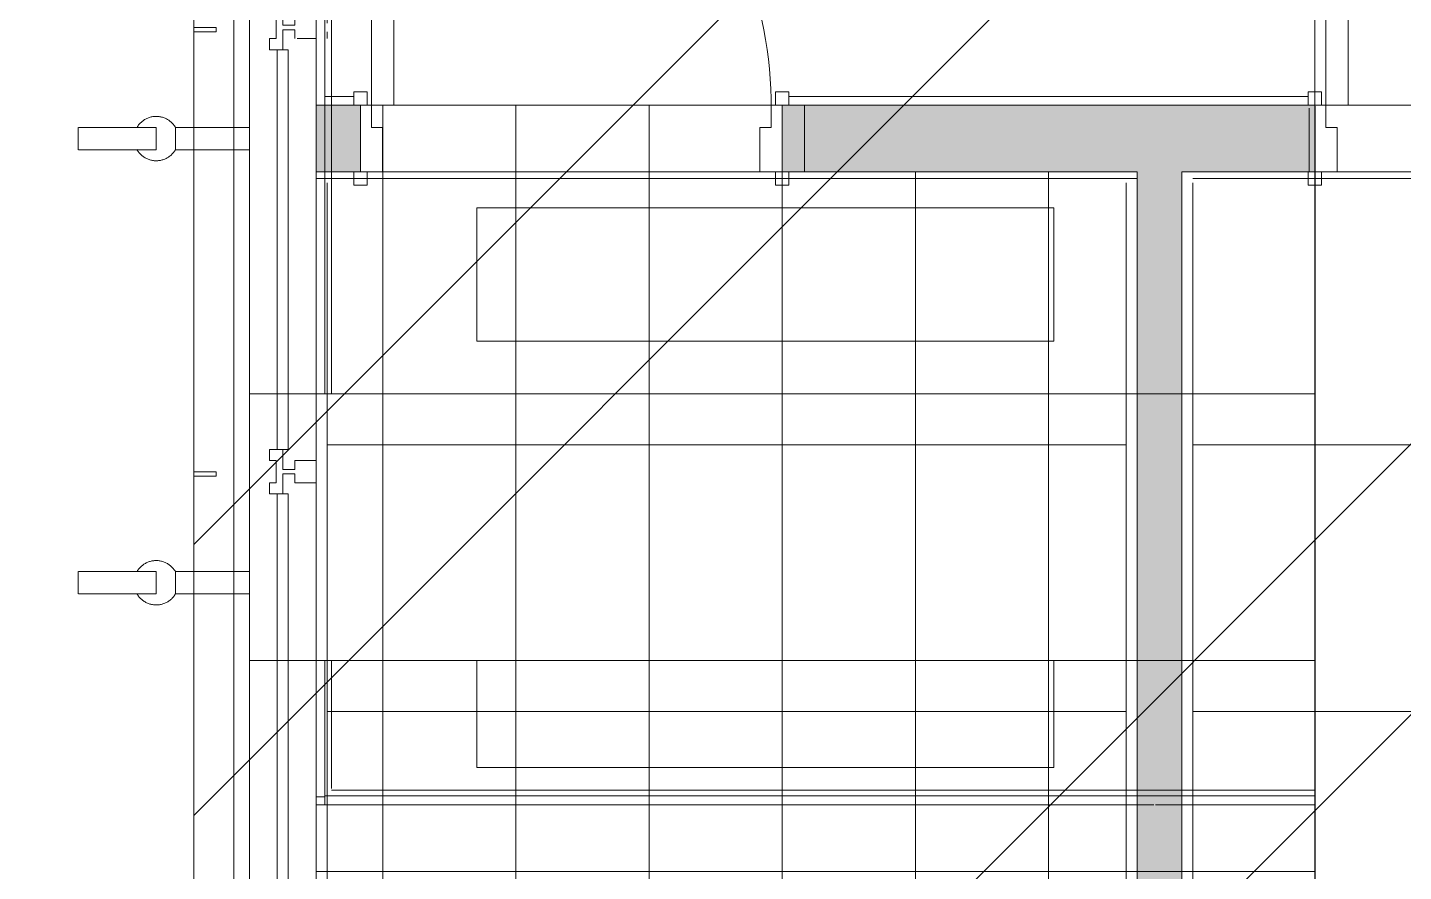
# Model space of a CAD drawing. Header units: millimetres. Extents: x -57519 to 497916, y -349472 to 446842.
# Drawn here: x 285903 to 289002, y 41807 to 43707 of the extents above; entities that cross this region are included whole.
import ezdxf

# ---------------------------------------------------------------- set-up
doc = ezdxf.new("R2010")
doc.units = ezdxf.units.MM
for name, color, linetype, lineweight in [('A-CLNG', 13, 'Continuous', 5), ('A-DETL-GENF', 92, 'Continuous', 5), ('A-DETL-WIDE', 214, 'Continuous', 18), ('A-DOOR', 31, 'Continuous', 5), ('A-DOOR-FRAM', 31, 'Continuous', 5), ('A-FLOR', 192, 'Continuous', 5), ('A-FLOR-PATT', 8, 'Continuous', 5), ('A-GENM', 13, 'Continuous', 5), ('A-GLAZ-CURT', 52, 'Continuous', 20), ('A-GLAZ-CWMG', 51, 'Continuous', 20), ('A-WALL', 113, 'Continuous', 20), ('A-WALL-PATT', 111, 'Continuous', 20)]:
    doc.layers.add(name, color=color, linetype=linetype, lineweight=lineweight)
pattern_1 = [(0, (288202.73, 41567.5), (0, 600), []), (90, (288202.73, 41567.5), (-300, 2e-14), [])]
pattern_2 = [(180, (294802.73, 43367.5), (-7e-14, -600), []), (270, (294802.73, 43367.5), (300, 2e-14), [])]

# ---------------------------------------------------------------- blocks, each defined once
blk = doc.blocks.new('System Panel - _DLN__12_12mm laminated clear glass-18440579-SITE COVERAGE')
at = {"layer": 'A-GLAZ-CURT', "lineweight": 5}
for p, q in [((-450, 12.5), (450, 12.5)), ((450, 12.5), (-450, 12.5)), ((-450, 0), (-450, 12.5)), ((-450, 12.5), (-450, -12.5)), ((450, 12.5), (450, 0)), ((450, 12.5), (450, -12.5)), ((-450, -12.5), (-450, 0)), ((-450, -12.5), (450, -12.5)), ((450, -12.5), (-450, -12.5)), ((450, 0), (450, -12.5))]:
    blk.add_line(p, q, dxfattribs=at)
blk = doc.blocks.new('System Panel - _DLN__12_12mm laminated clear glass-V83-SITE COVERAGE')
at = {"layer": 'A-GLAZ-CURT', "lineweight": 5}
for p, q in [((-450, 12.5), (450, 12.5)), ((450, 12.5), (-450, 12.5)), ((-450, 0), (-450, 12.5)), ((-450, 12.5), (-450, -12.5)), ((-450, -12.5), (-450, 0)), ((450, 12.5), (450, 0)), ((450, 12.5), (450, -12.5)), ((450, 0), (450, -12.5)), ((-450, -12.5), (450, -12.5)), ((450, -12.5), (-450, -12.5))]:
    blk.add_line(p, q, dxfattribs=at)
blk = doc.blocks.new('Rectangular Mullion - DLN_150 x 150mm _WD_-STUR_ OPENING-V85-SITE COVERAGE')
at = {"layer": 'A-GLAZ-CWMG', "lineweight": 5}
for p, q in [((37639.3, 42707.5), (37639.3, 43707.5)), ((37639.3, 43707.5), (37639.3, 42707.5)), ((37789.3, 43707.5), (37789.3, 43532.5)), ((37789.3, 43532.5), (37789.3, 43382.5)), ((37789.3, 43382.5), (37789.3, 42882.5)), ((37789.3, 43036.8), (37789.3, 42882.5))]:
    blk.add_line(p, q, dxfattribs=at)
blk = doc.blocks.new('Rectangular Mullion - DLN_150 x 150mm _WD_-STUR_ OPENING-V86-SITE COVERAGE')
at = {"layer": 'A-GLAZ-CWMG', "lineweight": 5}
for p, q in [((37639.3, 41707.5), (37639.3, 42707.5)), ((37639.3, 42707.5), (37639.3, 41707.5)), ((37789.3, 42282.5), (37789.3, 41957.5)), ((37789.3, 42282.5), (37789.3, 41957.5)), ((37789.3, 41957.5), (37789.3, 41707.5)), ((37789.3, 41957.5), (37789.3, 41807.5))]:
    blk.add_line(p, q, dxfattribs=at)
blk = doc.blocks.new('Rectangular Mullion - DLN_135 x 150mm _WD_-STUR_ OPENING-V89-SITE COVERAGE')
at = {"layer": 'A-GLAZ-CWMG', "lineweight": 5}
for p, q in [((37639.3, 42707.5), (37639.3, 43707.5)), ((37789.3, 43698), (37789.3, 43707.5)), ((37789.3, 43698), (37789.3, 43707.5)), ((37789.3, 43682.5), (37789.3, 43696.1)), ((37789.3, 43682.5), (37789.3, 43696.1)), ((37789.3, 43532.5), (37789.3, 43682.5)), ((37789.3, 43532.5), (37789.3, 43682.5)), ((37789.3, 43382.5), (37789.3, 43532.5)), ((37789.3, 43382.5), (37789.3, 43532.5)), ((37789.3, 42882.5), (37789.3, 43382.5)), ((37789.3, 42882.5), (37789.3, 43382.5))]:
    blk.add_line(p, q, dxfattribs=at)
blk = doc.blocks.new('Rectangular Mullion - DLN_135 x 150mm _WD_-STUR_ OPENING-V90-SITE COVERAGE')
at = {"layer": 'A-GLAZ-CWMG', "lineweight": 5}
for p, q in [((37639.3, 41707.5), (37639.3, 42707.5)), ((37789.3, 41957.5), (37789.3, 42282.5)), ((37789.3, 41975.5), (37789.3, 42282.5)), ((37789.3, 41957.5), (37789.3, 41975.5)), ((37789.3, 41732.5), (37789.3, 41957.5)), ((37789.3, 41732.5), (37789.3, 41957.5)), ((37789.3, 41718.9), (37789.3, 41732.5)), ((37789.3, 41718.9), (37789.3, 41732.5)), ((37789.3, 41707.5), (37789.3, 41716.1)), ((37789.3, 41707.5), (37789.3, 41716.1))]:
    blk.add_line(p, q, dxfattribs=at)
blk = doc.blocks.new('Rectangular Mullion - DLN_FRAME-V93-SITE COVERAGE')
at = {"layer": 'A-GLAZ-CWMG', "lineweight": 5}
for p, q in [((-25, 30), (-50, 30)), ((-50, 30), (-50, 12.5)), ((-50, 0), (-50, 30)), ((-50, 30), (-25, 30)), ((-50, 12.5), (-50, 0)), ((-50, 0), (-5, 0)), ((-5, 0), (-50, 0)), ((-25, 15), (-25, 30)), ((-25, 30), (-25, 15)), ((0, 15), (-25, 15)), ((-25, 15), (0, 15)), ((-5, 0), (-5, -27)), ((-5, -27), (-5, 0)), ((25, 15), (0, 15)), ((0, 15), (25, 15)), ((5, -27), (5, 0)), ((5, 0), (50, 0)), ((50, 0), (5, 0)), ((5, 0), (5, -27)), ((50, 30), (25, 30)), ((25, 30), (25, 15)), ((25, 15), (25, 30)), ((25, 30), (50, 30)), ((50, 12.5), (50, 30)), ((50, 30), (50, 0)), ((50, 0), (50, 12.5)), ((-5, -27), (-25, -27)), ((-25, -27), (-5, -27)), ((-25, -29.9), (-25, -75)), ((-25, -75), (-25, -29.9)), ((25, -27), (5, -27)), ((5, -27), (25, -27)), ((25, -75), (25, -32.5)), ((25, -32.5), (25, -75)), ((-25, -100), (-10, -100)), ((-10, -100), (-25, -100)), ((10, -100), (25, -100)), ((25, -100), (10, -100))]:
    blk.add_line(p, q, dxfattribs=at)
blk = doc.blocks.new('Rectangular Mullion - DLN_FRAME-V94-SITE COVERAGE')
at = {"layer": 'A-GLAZ-CWMG', "lineweight": 5}
for p, q in [((-25, 30), (-50, 30)), ((-50, 30), (-50, 12.5)), ((-50, 0), (-50, 30)), ((-50, 30), (-25, 30)), ((-50, 12.5), (-50, 0)), ((-50, 0), (-5, 0)), ((-5, 0), (-50, 0)), ((-25, 15), (-25, 30)), ((-25, 30), (-25, 15)), ((25, 15), (-25, 15)), ((-25, 15), (25, 15)), ((-5, 0), (-5, -27)), ((-5, -27), (-5, 0)), ((5, -27), (5, 0)), ((5, 0), (50, 0)), ((50, 0), (5, 0)), ((5, 0), (5, -27)), ((50, 30), (25, 30)), ((25, 30), (25, 15)), ((25, 15), (25, 30)), ((25, 30), (50, 30)), ((50, 12.5), (50, 30)), ((50, 30), (50, 0)), ((50, 0), (50, 12.5)), ((-5, -27), (-25, -27)), ((-25, -27), (-25, -75)), ((-25, -75), (-25, -27)), ((-25, -27), (-5, -27)), ((25, -27), (5, -27)), ((5, -27), (25, -27)), ((25, -75), (25, -27)), ((25, -27), (25, -75))]:
    blk.add_line(p, q, dxfattribs=at)
blk = doc.blocks.new('DLN_Banner hook - DLN_Banner hook-V337-SITE COVERAGE')
at = {"layer": 'A-GENM'}
for p, q in [((-25, 0), (-25, -125)), ((-25, 0), (25, 0)), ((25, -125), (25, 0)), ((-25, -125), (-25, -166.7)), ((25, -166.7), (25, -125)), ((-24.4, -166.7), (-25, -166.7)), ((-25, -166.7), (0, -166.7)), ((0, -166.7), (25, -166.7)), ((25, -166.7), (24.4, -166.7)), ((-25, -247.6), (-25, -210)), ((-25, -210), (25, -210)), ((25, -210), (25, -247.6)), ((-25, -384.9), (-25, -247.6)), ((25, -247.6), (25, -384.9)), ((-25, -385.6), (25, -385.6))]:
    blk.add_line(p, q, dxfattribs=at)
at = {"layer": 'A-GENM', "flags": 128}
for points in [[(-25, -166.7), (-26.7, -167.7), (-28.4, -168.8), (-30, -170), (-31.6, -171.2), (-33.1, -172.5), (-34.6, -173.9), (-36, -175.3), (-37.4, -176.8), (-38.7, -178.3), (-39.9, -179.9), (-41.1, -181.5), (-42.2, -183.1), (-43.2, -184.8), (-44.2, -186.6), (-45.1, -188.4), (-45.9, -190.2), (-46.7, -192), (-47.3, -193.9), (-48, -195.8), (-48.5, -197.8), (-48.9, -199.7), (-49.3, -201.7), (-49.6, -203.7), (-49.8, -205.6), (-49.9, -207.6), (-50, -209.6), (-50, -211.6), (-49.9, -213.6), (-49.7, -215.6), (-49.4, -217.6), (-49.1, -219.6), (-48.7, -221.5), (-48.2, -223.5), (-47.6, -225.4), (-46.9, -227.3), (-46.2, -229.1), (-45.4, -231), (-44.5, -232.8), (-43.6, -234.5), (-42.6, -236.3), (-41.5, -237.9), (-40.3, -239.6), (-39.1, -241.2), (-37.8, -242.7), (-36.5, -244.2), (-35.1, -245.6), (-33.6, -247), (-32.1, -248.3), (-30.6, -249.6), (-29, -250.8), (-27.3, -251.9), (-25.6, -252.9)], [(24.8, -253.4), (26.6, -252.4), (28.2, -251.3), (29.9, -250.1), (31.4, -248.9), (33, -247.6), (34.4, -246.2), (35.9, -244.8), (37.2, -243.4), (38.5, -241.9), (39.8, -240.3), (41, -238.7), (42.1, -237), (43.1, -235.3), (44.1, -233.6), (45, -231.8), (45.8, -230), (46.6, -228.1), (47.3, -226.2), (47.9, -224.3), (48.4, -222.4), (48.9, -220.5), (49.3, -218.5), (49.6, -216.5), (49.8, -214.5), (49.9, -212.5), (50, -210.5), (50, -208.5), (49.9, -206.5), (49.7, -204.6), (49.4, -202.6), (49.1, -200.6), (48.7, -198.6), (48.2, -196.7), (47.6, -194.8), (47, -192.9), (46.3, -191), (45.5, -189.2), (44.6, -187.4), (43.7, -185.6), (42.6, -183.9), (41.6, -182.2), (40.4, -180.6), (39.2, -179), (37.9, -177.4), (36.6, -175.9), (35.2, -174.5), (33.8, -173.1), (32.3, -171.8), (30.7, -170.5), (29.1, -169.4), (27.5, -168.2), (25.8, -167.2), (25, -166.7)]]:
    blk.add_lwpolyline(points, dxfattribs=at)
blk = doc.blocks.new('DLN-Single Door__X01_ - _M01a_ 900 x 2450 _WH_-V512-SITE COVERAGE')
at = {"layer": 'A-DOOR'}
for p, q in [((-450, 975), (-400, 975)), ((-450, 75), (-450, 975)), ((-400, 975), (-400, 75)), ((-490, 105), (-460, 105)), ((-490, 75), (-490, 105)), ((-490, 105), (-490, 95)), ((-460, 105), (-490, 105)), ((-460, 105), (-460, 75)), ((-460, 75), (-460, 105)), ((460, 75), (460, 105)), ((460, 105), (490, 105)), ((460, 105), (460, 75)), ((460, 105), (490, 105)), ((490, 105), (490, 75)), ((490, 95), (490, 105)), ((-460, 75), (-490, 75)), ((-490, 75), (-475, 75)), ((-475, 75), (-460, 75)), ((-400, 75), (-450, 75)), ((490, 75), (460, 75)), ((475, 75), (460, 75)), ((490, 75), (475, 75)), ((-490, -75), (-460, -75)), ((-490, -105), (-490, -75)), ((-490, -75), (-490, -105)), ((-475, -75), (-490, -75)), ((-460, -75), (-475, -75)), ((-460, -75), (-460, -105)), ((-460, -105), (-460, -75)), ((460, -105), (460, -75)), ((460, -75), (490, -75)), ((460, -75), (460, -105)), ((460, -75), (475, -75)), ((475, -75), (490, -75)), ((490, -75), (490, -105)), ((490, -105), (490, -75)), ((-460, -105), (-490, -105)), ((-490, -105), (-460, -105)), ((490, -105), (460, -105)), ((490, -105), (460, -105))]:
    blk.add_line(p, q, dxfattribs=at)
blk.add_arc((-450, 75), 900, 359.5, 90, dxfattribs=at)
at = {"layer": 'A-DOOR-FRAM'}
for p, q in [((-475, 75), (-450, 75)), ((-475, -75), (-475, 75)), ((-475, 75), (-475, -75)), ((-475, 75), (-460, 75)), ((-460, 75), (-450, 75)), ((-450, 75), (-450, 25)), ((-450, 25), (-450, 75)), ((450, 75), (475, 75)), ((450, 25), (450, 75)), ((450, 75), (450, 25)), ((460, 75), (450, 75)), ((475, 75), (460, 75)), ((475, 75), (475, -75)), ((475, -75), (475, 75)), ((-450, 25), (-425, 25)), ((-450, 25), (-425, 25)), ((-425, 25), (-425, -75)), ((-425, -75), (-425, 25)), ((425, 25), (450, 25)), ((425, -75), (425, 25)), ((450, 25), (425, 25)), ((425, 25), (425, -75)), ((-425, -75), (-475, -75)), ((-460, -75), (-475, -75)), ((-425, -75), (-460, -75)), ((475, -75), (425, -75)), ((425, -75), (460, -75)), ((460, -75), (475, -75))]:
    blk.add_line(p, q, dxfattribs=at)

msp = doc.modelspace()

# ---------------------------------------------------------------- hatches: boundary and pattern name
at = {"layer": 'A-DETL-GENF'}
h = msp.add_hatch(dxfattribs=at)
h.set_pattern_fill('FP_40', color=250, style=0, pattern_type=2)
h.set_pattern_definition([(45, (248763.4, 0), (-1257.236, 1257.236), []), (45, (248763.4, 1905), (-1257.236, 1257.236), [])])
h.paths.add_polyline_path([(325750.1, -8642.5), (328562.7, -8642.5), (328562.7, 4657.5), (341312.7, 4657.5), (341312.7, 30557.5), (342712.7, 30557.5), (342712.7, 48907.7), (339962.7, 48907.7), (339962.7, 52157.5), (338962.7, 52157.5), (338962.7, 53757.5), (297512.7, 53757.5), (297512.7, 52247.5), (286277.7, 52247.5), (286277.7, 34407.5), (285902.7, 34407.5), (285902.7, 7407.5), (286277.7, 7407.5), (286277.7, -2267.5), (315555.2, -2267.5), (315555.2, -8642.5), (321257.1, -8642.5)], flags=0)
at = {"layer": 'A-FLOR-PATT'}
h = msp.add_hatch(dxfattribs=at)
h.set_pattern_fill('FP_32', color=256, style=0, pattern_type=2)
h.set_pattern_definition(pattern_1)
h.paths.add_polyline_path([(286637.7, 41007.5), (286652.7, 41007.5), (286652.7, 41107.5), (286552.7, 41107.5), (286552.7, 41007.5), (286577.9, 41007.5)], flags=0)
h.paths.add_polyline_path([(287559.3, 41007.5), (288402.7, 41007.5), (288402.7, 41107.5), (287452.7, 41107.5), (287452.7, 41007.5), (287467.7, 41007.5)], flags=0)
h.paths.add_polyline_path([(287617.7, 43382.5), (287652.7, 43382.5), (287652.7, 43532.5), (287602.7, 43532.2), (287602.7, 43382.5)], flags=0)
h = msp.add_hatch(dxfattribs=at)
h.set_pattern_fill('FP_32', color=256, style=0, pattern_type=2)
h.set_pattern_definition(pattern_1)
h.paths.add_polyline_path([(286577.7, 40232.5), (288377.7, 40232.5), (288377.7, 41007.5), (287452.7, 41007.5), (287452.7, 41107.5), (288377.7, 41107.5), (288377.7, 43357.5), (288402.7, 43357.5), (288402.7, 43382.5), (287602.7, 43382.5), (287602.7, 43532.5), (286652.7, 43532.5), (286652.7, 43382.5), (286552.7, 43382.5), (286552.7, 43357.5), (286577.7, 43352.5), (286581.1, 41107.5), (286652.7, 41107.5), (286652.7, 41007.5), (286577.7, 41007.5), (286577.7, 40279.6)], flags=0)
h = msp.add_hatch(dxfattribs=at)
h.set_pattern_fill('FP_33', color=256, style=0, pattern_type=2)
h.set_pattern_definition(pattern_2)
h.paths.add_polyline_path([(290052.7, 40707.5), (290052.7, 40857.5), (288502.7, 40857.5), (288507.7, 40732.5), (288512.7, 40732.5), (288512.7, 40707.5), (290027.7, 40707.5)], flags=0)
h.paths.add_polyline_path([(289752.7, 43382.5), (289790.2, 43382.5), (289790.2, 43532.5), (289752.7, 43532.5), (289752.7, 43388.1)], flags=0)
h.paths.add_polyline_path([(288802.7, 43382.5), (288802.7, 43532.5), (288790.2, 43527.8), (288790.2, 43382.5)], flags=0)
h = msp.add_hatch(dxfattribs=at)
h.set_pattern_fill('FP_33', color=256, style=0, pattern_type=2)
h.set_pattern_definition(pattern_2)
h.paths.add_polyline_path([(288527.7, 40882.5), (290027.7, 40882.5), (290027.7, 43357.5), (290040.2, 43357.5), (290040.1, 43382.5), (289752.7, 43388.1), (289752.7, 43532.5), (288802.7, 43530.6), (288802.7, 43382.5), (288527.7, 43382.5), (288527.7, 40940.1)], flags=0)
at = {"layer": 'A-WALL-PATT', "lineweight": 5, "transparency": 33554560}
h = msp.add_hatch(color=253, dxfattribs=at)
h.paths.add_polyline_path([(290202.7, 43382.5), (290202.7, 43532.5), (289752.7, 43532.5), (289752.7, 43382.5), (290052.7, 43382.5)], flags=0)
h.paths.add_polyline_path([(287602.7, 43382.5), (288802.7, 43382.5), (288802.7, 43532.5), (287602.7, 43532.5), (287602.7, 43482.5)], flags=0)
h.paths.add_polyline_path([(286552.7, 43382.5), (286652.7, 43382.5), (286652.7, 43532.5), (286552.7, 43532.5), (286552.7, 43482.5)], flags=0)
h = msp.add_hatch(color=253, dxfattribs=at)
h.paths.add_polyline_path([(288502.7, 40207.5), (288502.7, 40217.5), (288402.7, 40217.5), (288402.7, 40207.5)], flags=0)
h.paths.add_polyline_path([(288402.7, 40717.5), (288502.7, 40717.5), (288502.7, 43382.5), (288402.7, 43382.5), (288402.7, 40732.5)], flags=0)

# ---------------------------------------------------------------- linework, layer by layer
at = {"layer": 'A-CLNG'}
for p, q in [((286914.7, 43001.6), (286914.7, 43301.6)), ((286914.7, 43301.6), (288214.7, 43301.6)), ((288214.7, 43301.6), (288214.7, 43001.6)), ((288214.7, 43001.6), (286914.7, 43001.6)), ((286552.7, 42282.5), (286552.7, 41957.5)), ((286914.7, 42041.6), (286914.7, 42282.5)), ((288214.7, 42282.5), (288214.7, 42041.6)), ((288214.7, 42041.6), (286914.7, 42041.6))]:
    msp.add_line(p, q, dxfattribs=at)
at = {"layer": 'A-DETL-WIDE'}
msp.add_line((286277.7, 52247.5), (286277.7, 34407.5), dxfattribs=at)
at = {"layer": 'A-FLOR'}
for p, q in [((286402.7, 33857.5), (286402.7, 52157.5)), ((286402.7, 37207.5), (286402.7, 45707.5)), ((288802.7, 45557.5), (288802.7, 40357.5)), ((286402.7, 43481.6), (286402.7, 44433.3)), ((286402.7, 43481.6), (286402.7, 44433.3)), ((286277.7, 43707.5), (286277.7, 43697.5)), ((286552.7, 43707.5), (286552.7, 43698)), ((286552.7, 43696.1), (286552.7, 42718.9)), ((286637.7, 43532.5), (289767.7, 43532.5)), ((286652.7, 43532.5), (286652.7, 43382.5)), ((287652.7, 43382.5), (287652.7, 43532.5)), ((290202.7, 43532.5), (288790.2, 43532.5)), ((288790.2, 43526.2), (288790.2, 43382.5)), ((286402.7, 43445), (286402.7, 43470)), ((286402.7, 43445), (286402.7, 43470)), ((286402.7, 42481.6), (286402.7, 43433.3)), ((286402.7, 43433.3), (286402.7, 42481.6)), ((287602.7, 43382.5), (286552.7, 43382.5)), ((286552.7, 43382.5), (286552.7, 43357.5)), ((286552.7, 43382.5), (286552.7, 43357.5)), ((288402.7, 43382.5), (287652.7, 43382.5)), ((288402.7, 41007.5), (288402.7, 43382.5)), ((290040.2, 43382.5), (288802.7, 43382.5)), ((286552.7, 42882.5), (286402.7, 42882.5)), ((286402.7, 42882.5), (286402.7, 42707.5)), ((288802.7, 42882.5), (286552.7, 42882.5)), ((286552.7, 42282.5), (286552.7, 42882.5)), ((286552.7, 42716.1), (286552.7, 42707.5)), ((286277.7, 42707.5), (286277.7, 42697.5)), ((286402.7, 42707.5), (286402.7, 42481.6)), ((286552.7, 42707.5), (286552.7, 42698)), ((286552.7, 42696.1), (286552.7, 42282.5)), ((286402.7, 42451), (286402.7, 42470)), ((286402.7, 42470), (286402.7, 42451)), ((286402.7, 42470), (286402.7, 42451)), ((286402.7, 41481.6), (286402.7, 42433.3)), ((286402.7, 42433.3), (286402.7, 42282.5)), ((286402.7, 42433.3), (286402.7, 41481.6)), ((286402.7, 42282.5), (286552.7, 42282.5)), ((286552.7, 42282.5), (288802.7, 42282.5)), ((286552.7, 41957.5), (286572.7, 41957.5)), ((286573.2, 41957.5), (288440.1, 41957.5))]:
    msp.add_line(p, q, dxfattribs=at)
at = {"layer": 'A-WALL', "lineweight": 18}
for p, q in [((286367.7, 33882.5), (286367.7, 52157.5)), ((286552.7, 52007.5), (286552.7, 43532.5)), ((286572.7, 43552.5), (286572.7, 51987.5)), ((286277.7, 44697.5), (286277.7, 43707.5)), ((286277.7, 43707.5), (286327.7, 43707.5)), ((286327.7, 43707.5), (286327.7, 43697.5)), ((286327.7, 43697.5), (286277.7, 43697.5)), ((286277.7, 43697.5), (286277.7, 42707.5)), ((286637.7, 43552.5), (286572.7, 43552.5)), ((286637.7, 43532.5), (286637.7, 43552.5)), ((288787.7, 43552.5), (287617.7, 43552.5)), ((287617.7, 43552.5), (287617.7, 43532.5)), ((288787.7, 43532.5), (288787.7, 43552.5)), ((286552.7, 43532.5), (286637.7, 43532.5)), ((287617.7, 43532.5), (288787.7, 43532.5)), ((288502.7, 43382.5), (288502.7, 40857.5)), ((288527.7, 43382.5), (288502.7, 43382.5)), ((286552.7, 43357.5), (286552.7, 41107.5)), ((286577.7, 41132.5), (286577.7, 43357.5)), ((288377.7, 43357.5), (288377.7, 41132.5)), ((288402.7, 41107.5), (288402.7, 43357.5)), ((288527.7, 40882.5), (288527.7, 43357.5)), ((286277.7, 42707.5), (286327.7, 42707.5)), ((286327.7, 42697.5), (286277.7, 42697.5)), ((286277.7, 42697.5), (286277.7, 41707.5)), ((286327.7, 42707.5), (286327.7, 42697.5))]:
    msp.add_line(p, q, dxfattribs=at)
at = {"layer": 'A-WALL', "lineweight": 5}
for p, q in [((286572.7, 45632.5), (286572.7, 42882.5)), ((286552.7, 42882.5), (286552.7, 45585.6)), ((286587.7, 44957.1), (286587.7, 42882.5)), ((286402.7, 44433.3), (286402.7, 43481.6)), ((286652.7, 43382.5), (286652.7, 43532.5)), ((287602.7, 43532.5), (287602.7, 43382.5)), ((288802.7, 43382.5), (288802.7, 43532.5)), ((286402.7, 43470), (286402.7, 43445)), ((286402.7, 43433.3), (286402.7, 42481.6)), ((287602.7, 43382.5), (287652.7, 43382.5)), ((288527.7, 43382.5), (288802.7, 43382.5)), ((286402.7, 42470), (286402.7, 42451)), ((286402.7, 42433.3), (286402.7, 41481.6)), ((286552.7, 40207.5), (286552.7, 42282.5)), ((286572.7, 42282.5), (286572.7, 41957.5)), ((286587.7, 42282.5), (286587.7, 41994.6)), ((286552.7, 41975.5), (286572, 41975.5)), ((286572.7, 41977.5), (288802.7, 41977.5)), ((286587.7, 41990.5), (288802.7, 41990.5)), ((286572.7, 41957.5), (286573.2, 41957.5)), ((288443.7, 41957.5), (288802.7, 41957.5)), ((288802.7, 41807.5), (286552.7, 41807.5))]:
    msp.add_line(p, q, dxfattribs=at)

# ---------------------------------------------------------------- block references
at = {"layer": 'A-DOOR'}
for p in [(287127.7, 43457.5), (289277.7, 43457.5)]:
    msp.add_blockref('DLN-Single Door__X01_ - _M01a_ 900 x 2450 _WH_-V512-SITE COVERAGE', p, dxfattribs=at)
at = {"layer": 'A-GENM', "rotation": 269.9999999999998}
for p in [(286402.7, 43457.5), (286402.7, 42457.5)]:
    msp.add_blockref('DLN_Banner hook - DLN_Banner hook-V337-SITE COVERAGE', p, dxfattribs=at)
at = {"layer": 'A-GLAZ-CURT', "lineweight": 5, "rotation": 269.9999999999999}
for name, p in [('System Panel - _DLN__12_12mm laminated clear glass-18440579-SITE COVERAGE', (286477.7, 43207.5)), ('System Panel - _DLN__12_12mm laminated clear glass-V83-SITE COVERAGE', (286477.7, 42207.5))]:
    msp.add_blockref(name, p, dxfattribs=at)
at = {"layer": 'A-GLAZ-CWMG', "lineweight": 5, "extrusion": (0, 0, -1), "rotation": 270.0000000000001}
for name, p in [('Rectangular Mullion - DLN_FRAME-V93-SITE COVERAGE', (-286477.7, 43707.5)), ('Rectangular Mullion - DLN_FRAME-V94-SITE COVERAGE', (-286477.7, 42707.5))]:
    msp.add_blockref(name, p, dxfattribs=at)
at = {"layer": 'A-GLAZ-CWMG', "lineweight": 5}
for name in ['Rectangular Mullion - DLN_150 x 150mm _WD_-STUR_ OPENING-V85-SITE COVERAGE', 'Rectangular Mullion - DLN_135 x 150mm _WD_-STUR_ OPENING-V89-SITE COVERAGE', 'Rectangular Mullion - DLN_150 x 150mm _WD_-STUR_ OPENING-V86-SITE COVERAGE', 'Rectangular Mullion - DLN_135 x 150mm _WD_-STUR_ OPENING-V90-SITE COVERAGE']:
    msp.add_blockref(name, (248763.4, 0), dxfattribs=at)

doc.saveas('drawing.dxf')
